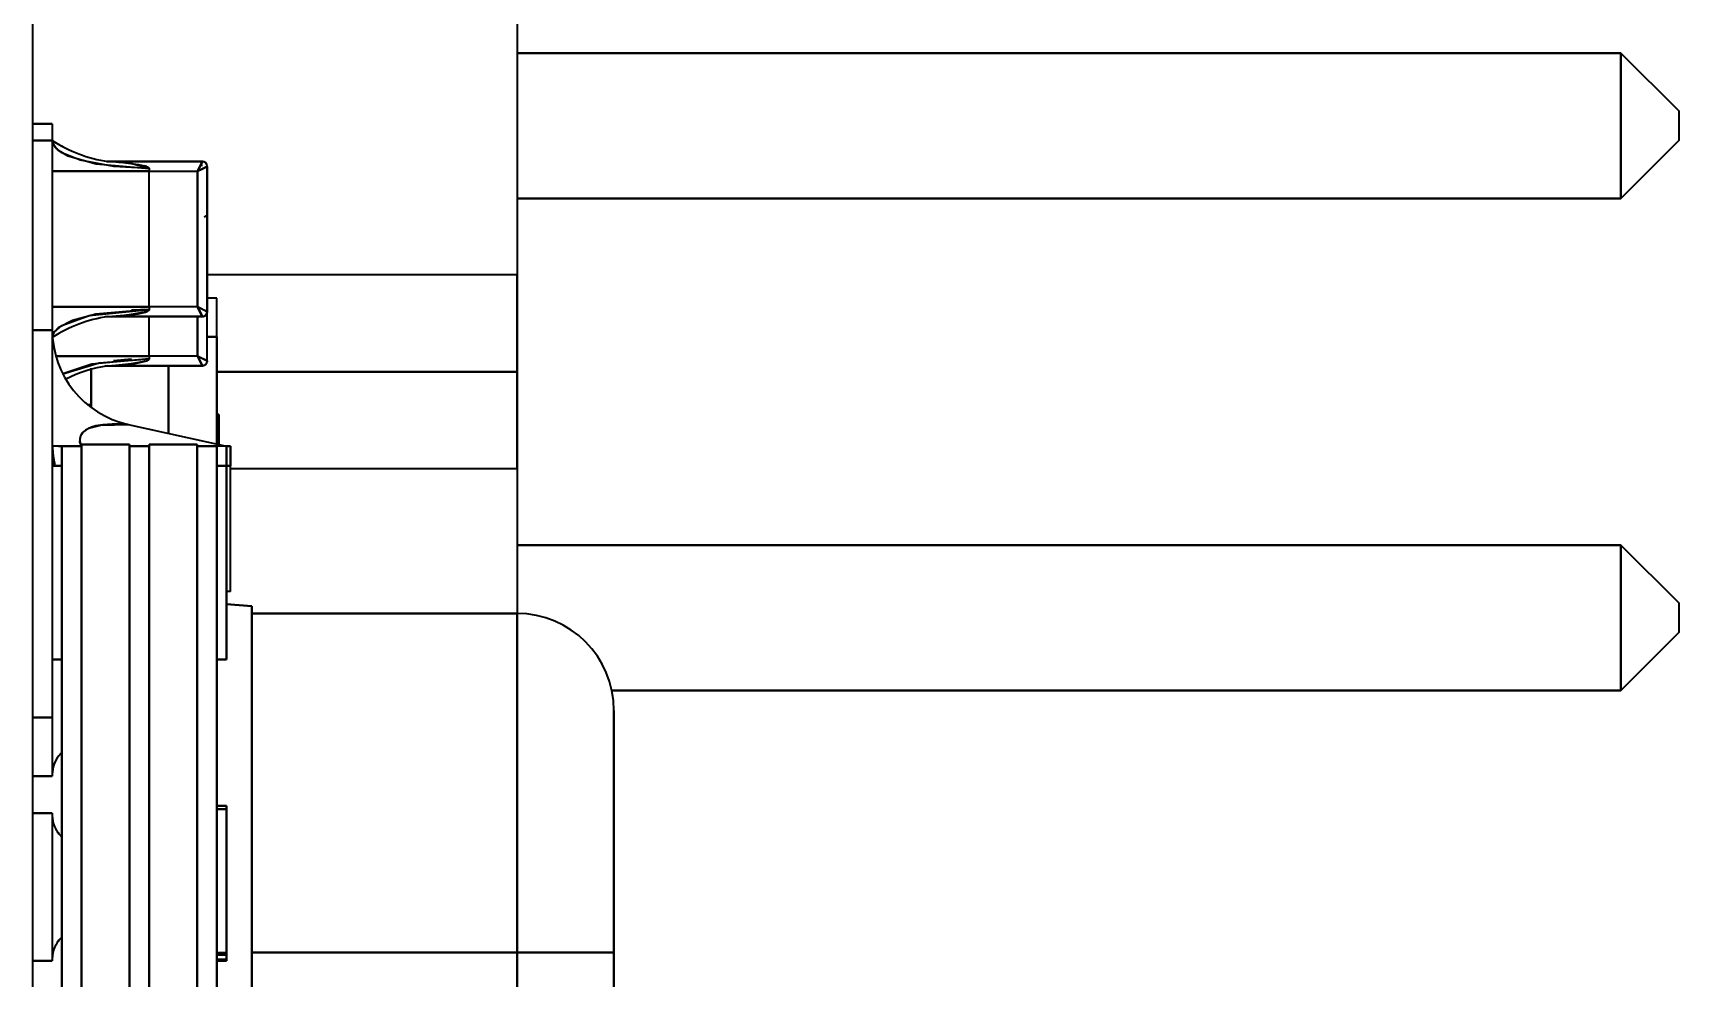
# Model space of a CAD drawing. Extents: x 146 to 1134, y 78 to 926.
# Drawn here: x 676.56 to 685.06, y 344.37 to 349.25 of the extents above; entities that cross this region are included whole.
import ezdxf

# ---------------------------------------------------------------- set-up
doc = ezdxf.new("R2010")
doc.units = 0

msp = doc.modelspace()

# ---------------------------------------------------------------- linework, layer by layer
at = {"color": 7, "lineweight": 35}
msp.add_line((676.5588, 330.1072), (676.5588, 371.6772), dxfattribs=at)
msp.add_line((676.5588, 330.1072), (676.5588, 371.6772), dxfattribs=at)
at = {"color": 7, "lineweight": 35, "ltscale": 0.0385}
msp.add_line((679.0588, 349.5372), (679.0588, 347.9972), dxfattribs=at)
msp.add_line((679.0588, 349.5372), (679.0588, 347.9972), dxfattribs=at)
at = {"color": 7, "lineweight": 35, "ltscale": 0.1425}
for p, q in [((684.7589, 349.1422), (679.0588, 349.1422)), ((679.0588, 349.1422), (684.7589, 349.1422)), ((679.0588, 348.3922), (684.7589, 348.3922)), ((684.7589, 348.3922), (679.0588, 348.3922)), ((684.7589, 348.3922), (679.0588, 348.3922)), ((684.7589, 348.3922), (679.0588, 348.3922)), ((679.0588, 348.3922), (684.7589, 348.3922)), ((684.7589, 346.6022), (679.0588, 346.6022)), ((679.0588, 346.6022), (684.7589, 346.6022))]:
    msp.add_line(p, q, dxfattribs=at)
at = {"color": 7, "lineweight": 35, "ltscale": 0.01875}
for p, q in [((684.7589, 348.3922), (684.7589, 349.1422)), ((684.7589, 349.1422), (684.7589, 348.3922)), ((677.4589, 348.5572), (677.4589, 347.8072)), ((677.4589, 347.8072), (677.4589, 348.5572)), ((677.4589, 347.8072), (677.4589, 348.5572)), ((684.7589, 345.8522), (684.7589, 346.6022)), ((684.7589, 346.6022), (684.7589, 345.8522))]:
    msp.add_line(p, q, dxfattribs=at)
at = {"color": 7, "lineweight": 35, "ltscale": 0.010607}
for p, q in [((685.0588, 348.8422), (684.7589, 349.1422)), ((684.7589, 349.1422), (685.0588, 348.8422))]:
    msp.add_line(p, q, dxfattribs=at)
at = {"color": 7, "lineweight": 35, "ltscale": 0.00375}
msp.add_line((685.0588, 348.6922), (685.0588, 348.8422), dxfattribs=at)
msp.add_line((685.0588, 348.6922), (685.0588, 348.8422), dxfattribs=at)
at = {"color": 7, "lineweight": 35, "ltscale": 0.002501}
for p, q in [((676.5588, 348.7772), (676.6589, 348.7772)), ((676.6589, 348.7772), (676.5588, 348.7772)), ((676.6589, 348.6902), (676.5588, 348.6902)), ((676.5588, 348.6902), (676.6589, 348.6902)), ((676.6589, 347.7122), (676.5588, 347.7122)), ((676.5588, 347.7122), (676.6589, 347.7122)), ((676.6589, 345.7122), (676.5588, 345.7122)), ((676.5588, 345.7122), (676.6589, 345.7122)), ((676.5588, 345.7122), (676.6589, 345.7122)), ((676.5588, 345.4087), (676.6589, 345.4087)), ((676.5588, 345.4087), (676.6589, 345.4087)), ((676.6589, 345.4087), (676.5588, 345.4087)), ((676.6589, 345.2182), (676.5588, 345.2182)), ((676.5588, 345.2182), (676.6589, 345.2182)), ((676.5588, 344.4562), (676.6589, 344.4562)), ((676.5588, 344.4562), (676.6589, 344.4562)), ((676.6589, 344.4562), (676.5588, 344.4562))]:
    msp.add_line(p, q, dxfattribs=at)
at = {"color": 7, "lineweight": 35, "ltscale": 0.002174}
msp.add_line((676.6589, 348.7772), (676.6589, 348.6902), dxfattribs=at)
msp.add_line((676.6589, 348.7772), (676.6589, 348.6902), dxfattribs=at)
at = {"color": 7, "lineweight": 35, "ltscale": 0.024451}
msp.add_line((676.6589, 348.6902), (676.6589, 347.7122), dxfattribs=at)
at = {"color": 7, "lineweight": 35, "ltscale": 0.024423}
msp.add_line((676.6589, 348.6902), (676.6589, 347.7133), dxfattribs=at)
at = {"color": 7, "lineweight": 35, "ltscale": 0.010606}
for p, q in [((684.7589, 348.3922), (685.0588, 348.6922)), ((685.0588, 348.6922), (684.7589, 348.3922)), ((685.0588, 346.3022), (684.7589, 346.6022)), ((684.7589, 346.6022), (685.0588, 346.3022)), ((684.7589, 345.8522), (685.0588, 346.1522)), ((685.0588, 346.1522), (684.7589, 345.8522))]:
    msp.add_line(p, q, dxfattribs=at)
at = {"color": 7, "lineweight": 35, "ltscale": 0.0125}
for p, q in [((676.6589, 348.5322), (677.1589, 348.5322)), ((677.1589, 348.5322), (676.6589, 348.5322)), ((679.0588, 347.4972), (679.0588, 347.9972)), ((676.6589, 347.8322), (677.1589, 347.8322)), ((677.1589, 347.8322), (676.6589, 347.8322)), ((679.0588, 346.9972), (679.0588, 347.4972)), ((679.0588, 344.4992), (679.5588, 344.4992)), ((679.5588, 344.4992), (679.0588, 344.4992))]:
    msp.add_line(p, q, dxfattribs=at)
at = {"color": 7, "lineweight": 35, "ltscale": 0.000722057}
for p, q in [((676.9404, 348.583), (676.9692, 348.5822)), ((676.9692, 348.5822), (676.9404, 348.583))]:
    msp.add_line(p, q, dxfattribs=at)
at = {"color": 7, "lineweight": 35, "ltscale": 0.011615}
for p, q in [((677.4338, 348.5822), (676.9692, 348.5822)), ((676.9692, 348.5822), (677.4338, 348.5822)), ((677.4338, 347.7822), (676.9692, 347.7822)), ((676.9692, 347.7822), (677.4338, 347.7822)), ((676.9692, 347.7822), (677.4338, 347.7822)), ((677.4338, 347.7822), (676.9692, 347.7822)), ((676.9692, 347.7822), (677.4338, 347.7822)), ((677.4338, 347.5282), (676.9692, 347.5282)), ((676.9692, 347.5282), (677.4338, 347.5282)), ((677.4338, 347.5282), (676.9692, 347.5282)), ((676.9692, 347.5282), (677.4338, 347.5282)), ((677.4338, 347.5282), (676.9692, 347.5282)), ((676.9692, 347.5282), (677.4338, 347.5282)), ((676.9692, 347.5282), (677.4338, 347.5282)), ((677.4338, 347.5282), (676.9692, 347.5282)), ((676.9692, 347.5282), (677.4338, 347.5282))]:
    msp.add_line(p, q, dxfattribs=at)
at = {"color": 7, "lineweight": 35, "ltscale": 0.000821782}
msp.add_line((676.9692, 348.5822), (677.002, 348.5797), dxfattribs=at)
at = {"color": 7, "lineweight": 35, "ltscale": 0.000821638}
msp.add_line((677.002, 348.5797), (677.0347, 348.5765), dxfattribs=at)
at = {"color": 7, "lineweight": 35, "ltscale": 0.000906316}
msp.add_line((677.0347, 348.5765), (677.0707, 348.5723), dxfattribs=at)
at = {"color": 7, "lineweight": 35, "ltscale": 0.002296}
msp.add_line((677.0707, 348.5723), (677.1589, 348.5465), dxfattribs=at)
at = {"color": 7, "lineweight": 35, "ltscale": 0.0003081}
msp.add_line((677.1453, 348.557), (677.1335, 348.5609), dxfattribs=at)
at = {"color": 7, "lineweight": 35, "ltscale": 0.000359344}
for p, q in [((677.1589, 348.5465), (677.1589, 348.5322)), ((677.1589, 348.5465), (677.1589, 348.5322)), ((677.1589, 347.5782), (677.1589, 347.5638)), ((677.1589, 347.5782), (677.1589, 347.5638))]:
    msp.add_line(p, q, dxfattribs=at)
at = {"color": 7, "lineweight": 35, "ltscale": 0.0175}
for p, q in [((677.1589, 347.8322), (677.1589, 348.5322)), ((677.1589, 347.8322), (677.1589, 348.5322)), ((677.4089, 348.5322), (677.4089, 347.8322)), ((677.4089, 347.8322), (677.4089, 348.5322))]:
    msp.add_line(p, q, dxfattribs=at)
at = {"color": 7, "lineweight": 35, "ltscale": 0.00625}
for p, q in [((677.1589, 348.5322), (677.4089, 348.5322)), ((677.1589, 348.5322), (677.4089, 348.5322)), ((677.4089, 347.8322), (677.1589, 347.8322)), ((677.4089, 347.8322), (677.1589, 347.8322)), ((677.4089, 347.5782), (677.1589, 347.5782)), ((677.4089, 347.5782), (677.1589, 347.5782))]:
    msp.add_line(p, q, dxfattribs=at)
at = {"color": 7, "lineweight": 35, "ltscale": 0.001397}
for p, q in [((677.4338, 348.5822), (677.4089, 348.5322)), ((677.4089, 347.8322), (677.4338, 347.7822)), ((677.4589, 347.8072), (677.4089, 347.8322))]:
    msp.add_line(p, q, dxfattribs=at)
at = {"color": 7, "lineweight": 35, "ltscale": 0.001065}
msp.add_line((677.4089, 348.5322), (677.4279, 348.5703), dxfattribs=at)
at = {"color": 7, "lineweight": 35, "ltscale": 0.000992883}
msp.add_line((677.4089, 348.5322), (677.4266, 348.5677), dxfattribs=at)
at = {"color": 7, "lineweight": 35, "ltscale": 0.000988107}
for p, q in [((677.4089, 348.5322), (677.4265, 348.5675)), ((677.4265, 347.5428), (677.4089, 347.5782))]:
    msp.add_line(p, q, dxfattribs=at)
at = {"color": 7, "lineweight": 35, "ltscale": 0.000840709}
for p, q in [((677.4239, 348.5623), (677.4089, 348.5322)), ((677.4239, 347.5481), (677.4089, 347.5782)), ((677.4239, 347.5481), (677.4089, 347.5782))]:
    msp.add_line(p, q, dxfattribs=at)
at = {"color": 7, "lineweight": 35, "ltscale": 0.001398}
for p, q in [((677.4089, 348.5322), (677.4589, 348.5572)), ((677.4089, 347.5782), (677.4338, 347.5282)), ((677.4589, 347.5532), (677.4089, 347.5782))]:
    msp.add_line(p, q, dxfattribs=at)
at = {"color": 7, "lineweight": 35, "ltscale": 0.000988106}
for p, q in [((677.4442, 348.5499), (677.4089, 348.5322)), ((677.4089, 347.5782), (677.4442, 347.5605))]:
    msp.add_line(p, q, dxfattribs=at)
at = {"color": 7, "lineweight": 35, "ltscale": 0.000701501}
for p, q in [((677.434, 348.5447), (677.4089, 348.5322)), ((677.4089, 348.5322), (677.434, 348.5447)), ((677.434, 348.5447), (677.4089, 348.5322))]:
    msp.add_line(p, q, dxfattribs=at)
at = {"color": 7, "lineweight": 35, "ltscale": 0.000250244}
for p, q in [((677.4338, 348.5622), (677.4238, 348.5622)), ((677.4338, 348.5622), (677.4238, 348.5622)), ((677.4338, 348.5622), (677.4238, 348.5622)), ((677.5089, 347.2772), (677.5189, 347.2772)), ((677.5189, 347.2772), (677.5089, 347.2772))]:
    msp.add_line(p, q, dxfattribs=at)
at = {"color": 7, "lineweight": 35, "ltscale": 0.000408754}
msp.add_line((677.4265, 348.5675), (677.4338, 348.5822), dxfattribs=at)
at = {"color": 7, "lineweight": 35, "ltscale": 0.000153775}
for p, q in [((677.4399, 348.5814), (677.4338, 348.5822)), ((677.4399, 347.7829), (677.4338, 347.7822)), ((677.4399, 347.5289), (677.4338, 347.5282)), ((677.4399, 347.5289), (677.4338, 347.5282))]:
    msp.add_line(p, q, dxfattribs=at)
at = {"color": 7, "lineweight": 35, "ltscale": 0.000409436}
for p, q in [((677.4589, 348.5572), (677.4442, 348.5499)), ((677.4338, 347.7822), (677.4265, 347.7968)), ((677.4338, 347.5282), (677.4265, 347.5428)), ((677.4442, 347.5605), (677.4589, 347.5532))]:
    msp.add_line(p, q, dxfattribs=at)
at = {"color": 7, "lineweight": 35, "ltscale": 0.000113419}
msp.add_line((677.4589, 348.5572), (677.4584, 348.5617), dxfattribs=at)
msp.add_line((677.4589, 348.5572), (677.4584, 348.5617), dxfattribs=at)
at = {"color": 7, "lineweight": 35, "ltscale": 0.000421038}
msp.add_line((677.4589, 348.3032), (677.4438, 348.2957), dxfattribs=at)
at = {"color": 7, "lineweight": 35, "ltscale": 0.039999}
msp.add_line((679.0588, 347.9972), (677.4589, 347.9972), dxfattribs=at)
msp.add_line((679.0588, 347.9972), (677.4589, 347.9972), dxfattribs=at)
at = {"color": 7, "lineweight": 35, "ltscale": 0.004783}
msp.add_line((679.0588, 347.9972), (679.0588, 347.8058), dxfattribs=at)
at = {"color": 7, "lineweight": 35, "ltscale": 0.000358582}
msp.add_line((677.1589, 347.8322), (677.1589, 347.8178), dxfattribs=at)
msp.add_line((677.1589, 347.8322), (677.1589, 347.8178), dxfattribs=at)
at = {"color": 7, "lineweight": 35, "ltscale": 0.000987424}
msp.add_line((677.4265, 347.7968), (677.4089, 347.8322), dxfattribs=at)
at = {"color": 7, "lineweight": 35, "ltscale": 0.000987765}
msp.add_line((677.4089, 347.8322), (677.4442, 347.8145), dxfattribs=at)
at = {"color": 7, "lineweight": 35, "ltscale": 0.000840027}
msp.add_line((677.4239, 347.8021), (677.4089, 347.8322), dxfattribs=at)
at = {"color": 7, "lineweight": 35, "ltscale": 0.00125}
for p, q in [((677.5089, 347.8772), (677.4589, 347.8772)), ((677.5089, 347.8772), (677.4589, 347.8772)), ((677.4589, 347.6772), (677.5089, 347.6772)), ((677.4589, 347.6772), (677.5089, 347.6772)), ((677.4589, 347.6772), (677.5089, 347.6772)), ((677.5089, 347.6772), (677.4589, 347.6772)), ((677.5588, 347.1122), (677.5089, 347.1122)), ((677.5588, 347.1122), (677.5089, 347.1122)), ((676.7089, 347.0122), (676.6589, 347.0122)), ((676.6589, 347.0122), (676.7089, 347.0122)), ((677.5089, 347.0122), (677.5588, 347.0122)), ((677.5588, 347.0122), (677.5089, 347.0122)), ((676.7089, 346.0122), (676.6589, 346.0122)), ((676.7089, 346.0122), (676.6589, 346.0122)), ((676.6589, 346.0122), (676.7089, 346.0122)), ((677.5089, 346.0122), (677.5588, 346.0122)), ((677.5588, 346.0122), (677.5089, 346.0122)), ((677.5588, 346.0122), (677.5089, 346.0122)), ((677.5089, 345.2562), (677.5588, 345.2562)), ((677.5588, 345.2562), (677.5089, 345.2562)), ((677.5089, 345.2391), (677.5588, 345.2391)), ((677.5588, 345.2391), (677.5089, 345.2391)), ((677.5089, 344.4983), (677.5588, 344.4983)), ((677.5588, 344.4983), (677.5089, 344.4983)), ((677.5089, 344.4863), (677.5588, 344.4863)), ((677.5588, 344.4863), (677.5089, 344.4863)), ((677.5089, 344.4635), (677.5588, 344.4635)), ((677.5588, 344.4635), (677.5089, 344.4635)), ((677.5089, 344.4562), (677.5588, 344.4562)), ((677.5588, 344.4562), (677.5089, 344.4562)), ((677.5089, 344.4562), (677.5588, 344.4562)), ((677.5588, 344.4562), (677.5089, 344.4562)), ((677.5089, 344.4562), (677.5588, 344.4562)), ((677.5588, 344.4562), (677.5089, 344.4562)), ((677.5089, 344.4562), (677.5588, 344.4562)), ((677.5588, 344.4562), (677.5089, 344.4562)), ((677.5089, 344.4562), (677.5588, 344.4562)), ((677.5588, 344.4562), (677.5089, 344.4562))]:
    msp.add_line(p, q, dxfattribs=at)
at = {"color": 7, "lineweight": 35, "ltscale": 0.005}
msp.add_line((677.5089, 347.6772), (677.5089, 347.8772), dxfattribs=at)
msp.add_line((677.5089, 347.6772), (677.5089, 347.8772), dxfattribs=at)
at = {"color": 7, "lineweight": 35, "ltscale": 0.000920717}
msp.add_line((676.9692, 347.7822), (676.9324, 347.7808), dxfattribs=at)
at = {"color": 7, "lineweight": 35, "ltscale": 0.000720509}
for p, q in [((676.9404, 347.7813), (676.9692, 347.7822)), ((676.9404, 347.5273), (676.9692, 347.5282))]:
    msp.add_line(p, q, dxfattribs=at)
at = {"color": 7, "lineweight": 35, "ltscale": 0.000838576}
for p, q in [((677.0027, 347.7847), (676.9692, 347.7822)), ((677.0027, 347.5307), (676.9692, 347.5282))]:
    msp.add_line(p, q, dxfattribs=at)
at = {"color": 7, "lineweight": 35, "ltscale": 0.001696}
for p, q in [((677.0701, 347.7921), (677.0027, 347.7847)), ((677.0701, 347.5381), (677.0027, 347.5307))]:
    msp.add_line(p, q, dxfattribs=at)
at = {"color": 7, "lineweight": 35, "ltscale": 0.002276}
msp.add_line((677.1589, 347.8178), (677.0679, 347.8154), dxfattribs=at)
at = {"color": 7, "lineweight": 35, "ltscale": 0.000201144}
for p, q in [((677.1539, 347.8115), (677.1589, 347.8178)), ((677.1539, 347.5575), (677.1589, 347.5638))]:
    msp.add_line(p, q, dxfattribs=at)
at = {"color": 7, "lineweight": 35, "ltscale": 0.005099}
for p, q in [((677.1589, 347.5782), (677.1589, 347.7822)), ((677.1589, 347.5782), (677.1589, 347.7822)), ((677.4089, 347.7822), (677.4089, 347.5782)), ((677.4089, 347.5782), (677.4089, 347.7822))]:
    msp.add_line(p, q, dxfattribs=at)
at = {"color": 7, "lineweight": 35, "ltscale": 0.000114938}
for p, q in [((677.4338, 347.7822), (677.4384, 347.7826)), ((677.4338, 347.5282), (677.4384, 347.5286)), ((677.4338, 347.5282), (677.4384, 347.5286))]:
    msp.add_line(p, q, dxfattribs=at)
at = {"color": 7, "lineweight": 35, "ltscale": 0.000409096}
msp.add_line((677.4442, 347.8145), (677.4589, 347.8072), dxfattribs=at)
at = {"color": 7, "lineweight": 35, "ltscale": 0.000153115}
msp.add_line((677.4581, 347.8011), (677.4589, 347.8072), dxfattribs=at)
at = {"color": 7, "lineweight": 35, "ltscale": 0.000114179}
for p, q in [((677.4589, 347.8072), (677.4584, 347.8026)), ((677.4589, 347.5532), (677.4584, 347.5486))]:
    msp.add_line(p, q, dxfattribs=at)
at = {"color": 7, "lineweight": 35, "ltscale": 0.006351}
msp.add_line((677.4589, 347.5532), (677.4589, 347.8072), dxfattribs=at)
msp.add_line((677.4589, 347.5532), (677.4589, 347.8072), dxfattribs=at)
at = {"color": 7, "lineweight": 35, "ltscale": 0.004056}
msp.add_line((679.0588, 347.8058), (679.0588, 347.6436), dxfattribs=at)
at = {"color": 7, "lineweight": 35, "ltscale": 0.05}
msp.add_line((676.6589, 347.7122), (676.6589, 345.7122), dxfattribs=at)
msp.add_line((676.6589, 347.7122), (676.6589, 345.7122), dxfattribs=at)
at = {"color": 7, "lineweight": 35, "ltscale": 0.013847}
for p, q in [((677.5089, 347.1233), (677.5089, 347.6772)), ((677.5089, 347.6772), (677.5089, 347.1233))]:
    msp.add_line(p, q, dxfattribs=at)
at = {"color": 7, "lineweight": 35, "ltscale": 0.012109}
msp.add_line((677.1589, 347.5782), (676.6745, 347.5782), dxfattribs=at)
at = {"color": 7, "lineweight": 35, "ltscale": 0.012048}
msp.add_line((676.6769, 347.5782), (677.1589, 347.5782), dxfattribs=at)
at = {"color": 7, "lineweight": 35, "ltscale": 0.001064}
msp.add_line((677.4089, 347.5782), (677.4279, 347.5401), dxfattribs=at)
at = {"color": 7, "lineweight": 35, "ltscale": 0.000717879}
msp.add_line((677.4089, 347.5782), (677.4346, 347.5654), dxfattribs=at)
at = {"color": 7, "lineweight": 35, "ltscale": 0.00271}
for p, q in [((679.0588, 347.6436), (679.0588, 347.5352)), ((679.0588, 347.4591), (679.0588, 347.3507))]:
    msp.add_line(p, q, dxfattribs=at)
at = {"color": 7, "lineweight": 35, "ltscale": 0.004718}
msp.add_line((676.8588, 347.3272), (676.8588, 347.5159), dxfattribs=at)
at = {"color": 7, "lineweight": 35, "ltscale": 0.004552}
msp.add_line((676.8588, 347.5093), (676.8588, 347.3272), dxfattribs=at)
at = {"color": 7, "lineweight": 35, "ltscale": 0.000920745}
msp.add_line((676.9692, 347.5282), (676.9324, 347.5268), dxfattribs=at)
at = {"color": 7, "lineweight": 35, "ltscale": 0.004175}
msp.add_line((677.1339, 347.5282), (676.9669, 347.5282), dxfattribs=at)
at = {"color": 7, "lineweight": 35, "ltscale": 0.004292}
msp.add_line((677.1389, 347.5282), (676.9672, 347.5282), dxfattribs=at)
at = {"color": 7, "lineweight": 35, "ltscale": 0.004115}
msp.add_line((676.9692, 347.5282), (677.1339, 347.5282), dxfattribs=at)
msp.add_line((676.9692, 347.5282), (677.1339, 347.5282), dxfattribs=at)
at = {"color": 7, "lineweight": 35, "ltscale": 0.004117}
msp.add_line((676.9692, 347.5282), (677.1339, 347.5282), dxfattribs=at)
at = {"color": 7, "lineweight": 35, "ltscale": 0.004242}
msp.add_line((676.9692, 347.5282), (677.1389, 347.5282), dxfattribs=at)
at = {"color": 7, "lineweight": 35, "ltscale": 0.002335}
msp.add_line((677.0679, 347.5614), (676.9748, 347.5537), dxfattribs=at)
at = {"color": 7, "lineweight": 35, "ltscale": 0.000750732}
for p, q in [((677.1339, 347.5282), (677.1639, 347.5282)), ((677.1639, 347.5282), (677.1339, 347.5282))]:
    msp.add_line(p, q, dxfattribs=at)
at = {"color": 7, "lineweight": 35, "ltscale": 0.00062561}
for p, q in [((677.1589, 347.5282), (677.1339, 347.5282)), ((677.1339, 347.5282), (677.1589, 347.5282))]:
    msp.add_line(p, q, dxfattribs=at)
at = {"color": 7, "lineweight": 35, "ltscale": 0.000500488}
for p, q in [((677.1589, 347.5282), (677.1389, 347.5282)), ((677.1389, 347.5282), (677.1589, 347.5282)), ((677.5789, 347.1122), (677.5588, 347.1122)), ((677.5588, 347.1122), (677.5789, 347.1122)), ((677.5588, 347.0122), (677.5789, 347.0122)), ((677.5789, 347.0122), (677.5588, 347.0122)), ((677.5789, 346.3622), (677.5588, 346.3622))]:
    msp.add_line(p, q, dxfattribs=at)
at = {"color": 7, "lineweight": 35, "ltscale": 0.008733}
for p, q in [((677.2589, 347.5282), (677.2589, 347.1789)), ((677.2589, 347.1789), (677.2589, 347.5282)), ((677.2589, 347.1789), (677.2589, 347.5282)), ((677.2589, 347.5282), (677.2589, 347.1789))]:
    msp.add_line(p, q, dxfattribs=at)
at = {"color": 7, "lineweight": 35, "ltscale": 0.000153872}
msp.add_line((677.4581, 347.5471), (677.4589, 347.5532), dxfattribs=at)
at = {"color": 7, "lineweight": 35, "ltscale": 0.03875}
for p, q in [((679.0588, 347.4972), (677.5089, 347.4972)), ((677.5089, 347.4972), (679.0588, 347.4972)), ((677.5089, 347.4972), (679.0588, 347.4972)), ((679.0588, 347.4972), (677.5089, 347.4972))]:
    msp.add_line(p, q, dxfattribs=at)
at = {"color": 7, "lineweight": 35, "ltscale": 0.000951385}
for p, q in [((679.0588, 347.5352), (679.0588, 347.4972)), ((679.0588, 347.4972), (679.0588, 347.4591))]:
    msp.add_line(p, q, dxfattribs=at)
at = {"color": 7, "lineweight": 35, "ltscale": 0.000442505}
for p, q in [((676.8411, 347.3272), (676.8588, 347.3272)), ((676.8411, 347.3272), (676.8588, 347.3272)), ((676.8588, 347.3272), (676.8411, 347.3272))]:
    msp.add_line(p, q, dxfattribs=at)
at = {"color": 7, "lineweight": 35, "ltscale": 0.000347137}
for p, q in [((676.8588, 347.3133), (676.8588, 347.3272)), ((676.8588, 347.3272), (676.8588, 347.3133)), ((676.8588, 347.3272), (676.8588, 347.3133))]:
    msp.add_line(p, q, dxfattribs=at)
at = {"color": 7, "lineweight": 35, "ltscale": 0.004055}
msp.add_line((679.0588, 347.3507), (679.0588, 347.1885), dxfattribs=at)
at = {"color": 7, "lineweight": 35, "ltscale": 0.001216}
msp.add_line((676.9678, 347.2268), (676.9193, 347.2234), dxfattribs=at)
at = {"color": 7, "lineweight": 35, "ltscale": 0.000394688}
msp.add_line((676.9389, 347.2253), (676.9547, 347.2264), dxfattribs=at)
at = {"color": 7, "lineweight": 35, "ltscale": 0.00105}
msp.add_line((677.0098, 347.2269), (676.9678, 347.2268), dxfattribs=at)
at = {"color": 7, "lineweight": 35, "ltscale": 0.000751263}
msp.add_line((677.0098, 347.2269), (677.0399, 347.2258), dxfattribs=at)
at = {"color": 7, "lineweight": 35, "ltscale": 0.001016}
msp.add_line((677.0504, 347.2252), (677.0098, 347.2269), dxfattribs=at)
at = {"color": 7, "lineweight": 35, "ltscale": 0.013021}
msp.add_line((677.0504, 347.2252), (677.5588, 347.1122), dxfattribs=at)
at = {"color": 7, "lineweight": 35, "ltscale": 0.003846}
for p, q in [((677.5089, 347.1233), (677.5089, 347.2772)), ((677.5089, 347.2772), (677.5089, 347.1233))]:
    msp.add_line(p, q, dxfattribs=at)
at = {"color": 7, "lineweight": 35, "ltscale": 0.004124}
msp.add_line((677.5189, 347.2772), (677.5189, 347.1122), dxfattribs=at)
msp.add_line((677.5189, 347.2772), (677.5189, 347.1122), dxfattribs=at)
at = {"color": 7, "lineweight": 35, "ltscale": 0.00046345}
msp.add_line((676.8668, 347.2126), (676.8494, 347.2062), dxfattribs=at)
at = {"color": 7, "lineweight": 35, "ltscale": 0.004784}
msp.add_line((679.0588, 347.1885), (679.0588, 346.9972), dxfattribs=at)
at = {"color": 7, "lineweight": 35, "ltscale": 0.000183264}
msp.add_line((676.6597, 347.105), (676.6594, 347.1124), dxfattribs=at)
at = {"color": 7, "lineweight": 35, "ltscale": 0.00016872}
msp.add_line((676.6594, 347.1124), (676.6597, 347.1056), dxfattribs=at)
at = {"color": 7, "lineweight": 35, "ltscale": 0.001236}
msp.add_line((676.7089, 347.1122), (676.6594, 347.1122), dxfattribs=at)
msp.add_line((676.7089, 347.1122), (676.6594, 347.1122), dxfattribs=at)
at = {"color": 7, "lineweight": 35, "ltscale": 0.000112318}
msp.add_line((676.6597, 347.1056), (676.6599, 347.1011), dxfattribs=at)
at = {"color": 7, "lineweight": 35, "ltscale": 0.000148898}
msp.add_line((676.66, 347.0991), (676.6597, 347.105), dxfattribs=at)
at = {"color": 7, "lineweight": 35, "ltscale": 0.001392}
msp.add_line((676.672, 347.0122), (676.6627, 347.0671), dxfattribs=at)
at = {"color": 7, "lineweight": 35, "ltscale": 0.001253}
msp.add_line((676.6633, 347.0615), (676.672, 347.0122), dxfattribs=at)
at = {"color": 7, "lineweight": 35, "ltscale": 0.000338749}
msp.add_line((676.6915, 347.1122), (676.7051, 347.1122), dxfattribs=at)
at = {"color": 7, "lineweight": 35, "ltscale": 0.000346378}
msp.add_line((676.7051, 347.1122), (676.7189, 347.1122), dxfattribs=at)
at = {"color": 7, "lineweight": 35, "ltscale": 0.002541}
for p, q in [((676.8105, 347.1122), (676.7089, 347.1122)), ((676.7089, 347.1122), (676.8105, 347.1122)), ((677.1597, 347.1122), (677.058, 347.1122)), ((677.058, 347.1122), (677.1597, 347.1122)), ((677.5089, 347.1122), (677.4072, 347.1122)), ((677.4072, 347.1122), (677.5089, 347.1122))]:
    msp.add_line(p, q, dxfattribs=at)
at = {"color": 7, "lineweight": 35, "ltscale": 0.11375}
for p, q in [((676.7089, 342.5622), (676.7089, 347.1122)), ((676.7089, 347.1122), (676.7089, 342.5622)), ((676.8105, 347.1122), (676.8105, 342.5622)), ((677.1597, 347.1122), (677.1597, 342.5622)), ((677.5089, 342.5622), (677.5089, 347.1122)), ((677.5089, 347.1122), (677.5089, 342.5622))]:
    msp.add_line(p, q, dxfattribs=at)
at = {"color": 7, "lineweight": 35, "ltscale": 0.0025}
for p, q in [((676.7089, 347.0122), (676.7089, 347.1122)), ((677.5588, 347.1122), (677.5588, 347.0122)), ((677.5588, 347.0122), (677.5588, 347.1122)), ((677.5789, 347.1122), (677.5789, 347.0122))]:
    msp.add_line(p, q, dxfattribs=at)
at = {"color": 7, "lineweight": 35, "ltscale": 0.114249}
for p, q in [((676.8105, 342.5522), (676.8105, 347.1222)), ((676.8105, 347.1222), (676.8105, 342.5522)), ((677.058, 347.1222), (677.058, 342.5522)), ((677.058, 342.5522), (677.058, 347.1222)), ((677.1597, 342.5522), (677.1597, 347.1222)), ((677.1597, 347.1222), (677.1597, 342.5522)), ((677.4072, 347.1222), (677.4072, 342.5522)), ((677.4072, 342.5522), (677.4072, 347.1222))]:
    msp.add_line(p, q, dxfattribs=at)
at = {"color": 7, "lineweight": 35, "ltscale": 0.006189}
for p, q in [((676.8105, 347.1222), (677.058, 347.1222)), ((677.058, 347.1222), (676.8105, 347.1222)), ((677.1597, 347.1222), (677.4072, 347.1222)), ((677.4072, 347.1222), (677.1597, 347.1222))]:
    msp.add_line(p, q, dxfattribs=at)
at = {"color": 7, "lineweight": 35, "ltscale": 0.001697}
msp.add_line((677.5789, 347.0443), (677.5789, 347.1122), dxfattribs=at)
at = {"color": 7, "lineweight": 35, "ltscale": 0.025}
for p, q in [((676.7089, 346.0122), (676.7089, 347.0122)), ((677.5588, 347.0122), (677.5588, 346.0122)), ((677.5588, 346.0122), (677.5588, 347.0122))]:
    msp.add_line(p, q, dxfattribs=at)
at = {"color": 7, "lineweight": 35, "ltscale": 0.000803375}
msp.add_line((677.5789, 347.0122), (677.5789, 347.0443), dxfattribs=at)
at = {"color": 7, "lineweight": 35, "ltscale": 0.01625}
msp.add_line((677.5789, 346.3622), (677.5789, 347.0122), dxfattribs=at)
at = {"color": 7, "lineweight": 35, "ltscale": 0.006374}
msp.add_line((677.5789, 346.7572), (677.5789, 347.0122), dxfattribs=at)
at = {"color": 7, "lineweight": 35, "ltscale": 0.036998}
msp.add_line((677.5789, 346.9972), (679.0588, 346.9972), dxfattribs=at)
msp.add_line((677.5789, 346.9972), (679.0588, 346.9972), dxfattribs=at)
at = {"color": 7, "lineweight": 35, "ltscale": 0.018699}
msp.add_line((679.0588, 346.9972), (679.0588, 346.2492), dxfattribs=at)
msp.add_line((679.0588, 346.9972), (679.0588, 346.2492), dxfattribs=at)
at = {"color": 7, "lineweight": 35, "ltscale": 0.00524}
msp.add_line((677.5789, 346.5476), (677.5789, 346.7572), dxfattribs=at)
at = {"color": 7, "lineweight": 35, "ltscale": 0.003439}
msp.add_line((677.5789, 346.4101), (677.5789, 346.5476), dxfattribs=at)
at = {"color": 7, "lineweight": 35, "ltscale": 0.001197}
msp.add_line((677.5789, 346.3622), (677.5789, 346.4101), dxfattribs=at)
at = {"color": 7, "lineweight": 35, "ltscale": 0.003262}
for p, q in [((677.5588, 346.2978), (677.6888, 346.2864)), ((677.6888, 346.2864), (677.5588, 346.2978))]:
    msp.add_line(p, q, dxfattribs=at)
at = {"color": 7, "lineweight": 35, "ltscale": 0.003751}
msp.add_line((685.0588, 346.1522), (685.0588, 346.3022), dxfattribs=at)
msp.add_line((685.0588, 346.1522), (685.0588, 346.3022), dxfattribs=at)
at = {"color": 7, "lineweight": 35, "ltscale": 0.072463}
for p, q in [((677.6888, 346.2864), (677.6888, 343.3879)), ((677.6888, 343.3879), (677.6888, 346.2864))]:
    msp.add_line(p, q, dxfattribs=at)
at = {"color": 7, "lineweight": 35, "ltscale": 0.03425}
for p, q in [((679.0588, 346.2492), (677.6888, 346.2492)), ((677.6888, 346.2492), (679.0588, 346.2492)), ((679.0588, 344.4992), (677.6888, 344.4992)), ((677.6888, 344.4992), (679.0588, 344.4992))]:
    msp.add_line(p, q, dxfattribs=at)
at = {"color": 7, "lineweight": 35, "ltscale": 0.04375}
for p, q in [((679.0588, 346.2492), (679.0588, 344.4992)), ((679.0588, 344.4992), (679.0588, 346.2492)), ((679.0588, 342.7492), (679.0588, 344.4992)), ((679.0588, 344.4992), (679.0588, 342.7492))]:
    msp.add_line(p, q, dxfattribs=at)
at = {"color": 7, "lineweight": 35, "ltscale": 0.05875}
msp.add_line((676.7089, 346.0122), (676.7089, 343.6622), dxfattribs=at)
at = {"color": 7, "lineweight": 35, "ltscale": 0.130267}
for p, q in [((679.5482, 345.8522), (684.7589, 345.8522)), ((684.7589, 345.8522), (679.5482, 345.8522)), ((684.7589, 345.8522), (679.5482, 345.8522)), ((684.7589, 345.8522), (679.5482, 345.8522)), ((679.5482, 345.8522), (684.7589, 345.8522))]:
    msp.add_line(p, q, dxfattribs=at)
at = {"color": 7, "lineweight": 35, "ltscale": 0.007587}
msp.add_line((676.6589, 345.7122), (676.6589, 345.4087), dxfattribs=at)
msp.add_line((676.6589, 345.7122), (676.6589, 345.4087), dxfattribs=at)
at = {"color": 7, "lineweight": 35, "ltscale": 0.03125}
for p, q in [((679.5588, 344.4992), (679.5588, 345.7492)), ((679.5588, 343.2492), (679.5588, 344.4992))]:
    msp.add_line(p, q, dxfattribs=at)
at = {"color": 7, "lineweight": 35, "ltscale": 0.002383}
msp.add_line((679.5588, 345.7492), (679.5588, 345.6538), dxfattribs=at)
at = {"color": 7, "lineweight": 35, "ltscale": 0.006772}
msp.add_line((679.5588, 345.6538), (679.5588, 345.383), dxfattribs=at)
at = {"color": 7, "lineweight": 35, "ltscale": 0.000588703}
msp.add_line((676.6927, 345.5146), (676.709, 345.5316), dxfattribs=at)
at = {"color": 7, "lineweight": 35, "ltscale": 0.0005882}
msp.add_line((676.6927, 345.5145), (676.7089, 345.5316), dxfattribs=at)
at = {"color": 7, "lineweight": 35, "ltscale": 0.010137}
msp.add_line((679.5588, 345.383), (679.5588, 344.9775), dxfattribs=at)
at = {"color": 7, "lineweight": 35, "ltscale": 0.01905}
msp.add_line((676.6589, 345.2182), (676.6589, 344.4562), dxfattribs=at)
msp.add_line((676.6589, 345.2182), (676.6589, 344.4562), dxfattribs=at)
at = {"color": 7, "lineweight": 35, "ltscale": 0.000428009}
msp.add_line((677.5588, 345.2391), (677.5588, 345.2562), dxfattribs=at)
at = {"color": 7, "lineweight": 35, "ltscale": 0.000260925}
msp.add_line((677.5588, 345.2562), (677.5588, 345.2458), dxfattribs=at)
at = {"color": 7, "lineweight": 35, "ltscale": 0.000167084}
msp.add_line((677.5588, 345.2458), (677.5588, 345.2391), dxfattribs=at)
at = {"color": 7, "lineweight": 35, "ltscale": 0.01852}
for p, q in [((677.5588, 344.4983), (677.5588, 345.2391)), ((677.5588, 345.2391), (677.5588, 344.4983))]:
    msp.add_line(p, q, dxfattribs=at)
at = {"color": 7, "lineweight": 35, "ltscale": 0.000214781}
for p, q in [((676.7027, 345.1012), (676.7089, 345.0952)), ((676.7089, 345.0953), (676.7027, 345.1012)), ((676.7089, 344.5791), (676.7027, 344.5732)), ((676.7027, 344.5731), (676.7089, 344.579))]:
    msp.add_line(p, q, dxfattribs=at)
at = {"color": 7, "lineweight": 35, "ltscale": 0.011958}
for p, q in [((679.5588, 344.9775), (679.5588, 344.4992)), ((679.5588, 344.4992), (679.5588, 344.0209))]:
    msp.add_line(p, q, dxfattribs=at)
at = {"color": 7, "lineweight": 35, "ltscale": 0.000301361}
for p, q in [((677.5588, 344.4863), (677.5588, 344.4983)), ((677.5588, 344.4983), (677.5588, 344.4863))]:
    msp.add_line(p, q, dxfattribs=at)
at = {"color": 7, "lineweight": 35, "ltscale": 0.000569153}
for p, q in [((677.5588, 344.4635), (677.5588, 344.4863)), ((677.5588, 344.4863), (677.5588, 344.4635))]:
    msp.add_line(p, q, dxfattribs=at)
at = {"color": 7, "lineweight": 35, "ltscale": 0.000334167}
msp.add_line((677.5588, 344.4696), (677.5588, 344.4562), dxfattribs=at)
at = {"color": 7, "lineweight": 35, "ltscale": 0.00018158}
for p, q in [((677.5588, 344.4562), (677.5588, 344.4635)), ((677.5588, 344.4635), (677.5588, 344.4562))]:
    msp.add_line(p, q, dxfattribs=at)
at = {"color": 7, "lineweight": 35}
for points in [[(676.6589, 348.6902), (676.662, 348.674), (676.689, 348.6411), (676.7386, 348.6123), (676.8857, 348.5699), (677.1589, 348.5465)], [(677.1589, 348.5465), (676.9772, 348.5563), (676.803, 348.5893), (676.7084, 348.6279), (676.6766, 348.6523), (676.6608, 348.6776), (676.6589, 348.6902)], [(676.9692, 348.5822), (677.0133, 348.5786), (677.1047, 348.5671), (677.1425, 348.5581), (677.1533, 348.5533), (677.1568, 348.5506), (677.1586, 348.5479), (677.1589, 348.5465)], [(676.6598, 347.6829), (676.668, 347.7014), (676.708, 347.7363), (676.8499, 347.7871), (677.1589, 347.8178)], [(677.1589, 347.8178), (676.8837, 347.7941), (676.7635, 347.7621), (676.6888, 347.7231), (676.6679, 347.7014), (676.6599, 347.6837)], [(677.1589, 347.8178), (677.1586, 347.8165), (677.1569, 347.8138), (677.1537, 347.8113), (677.1435, 347.8066), (677.0464, 347.7891), (676.9692, 347.7822)], [(676.7137, 347.4856), (676.9003, 347.5431), (677.1589, 347.5638)], [(677.1589, 347.5638), (676.8633, 347.536), (676.7137, 347.4856)], [(677.1589, 347.5638), (677.1586, 347.5625), (677.1569, 347.5598), (677.1537, 347.5573), (677.1435, 347.5526), (677.0464, 347.5351), (676.9692, 347.5282)], [(676.809, 347.1118), (676.8019, 347.1352), (676.8063, 347.1689), (676.8166, 347.1838), (676.8477, 347.2053), (676.9088, 347.2221), (677.0504, 347.2251)]]:
    msp.add_lwpolyline(points, dxfattribs=at)
for centre, radius, start, end in [((677.0158, 349.2463), 0.6609, 237.30352, 244.84662), ((677.0602, 349.3219), 0.7485, 237.57177, 261.1595), ((677.0158, 349.2463), 0.6609, 237.30352, 244.84662), ((677.4338, 348.5572), 0.025, 360, 90), ((677.4338, 348.5572), 0.025, 0, 90), ((677.0602, 347.0423), 0.7487, 98.8031, 122.42103), ((677.0134, 348.2956), 0.5066, 276.433, 283.72338), ((677.1327, 347.8383), 0.0339, 271.44948, 321.98323), ((677.4338, 347.8072), 0.025, 270, 360), ((677.4338, 347.8072), 0.025, 270, 360), ((677.4338, 347.8072), 0.025, 270, 314.90424), ((677.1589, 347.7132), 0.5, 179.99745, 257.47032), ((677.0596, 346.7926), 0.7443, 98.80511, 116.43165), ((677.0134, 348.0416), 0.5066, 276.433, 283.72338), ((677.1327, 347.5843), 0.0339, 271.44948, 321.98323), ((677.4338, 347.5532), 0.025, 270, 360), ((677.4338, 347.5532), 0.025, 270, 360), ((677.4338, 347.5532), 0.025, 270, 315.45526), ((677.4338, 347.5532), 0.025, 270, 314.90426), ((677.4338, 347.5532), 0.025, 270, 314.62591), ((676.872, 347.1446), 0.0709, 164.77688, 207.6549), ((676.8743, 347.1448), 0.0729, 164.36279, 206.48905), ((676.8641, 347.1403), 0.0645, 121.7688, 158.13804), ((676.933, 347.0203), 0.2033, 93.85998, 120.46622), ((677.197, 347.1284), 0.5377, 181.72816, 192.48304), ((677.1677, 347.1243), 0.5083, 182.84486, 192.74643), ((679.0588, 345.7492), 0.5, 0, 90), ((679.0588, 345.7492), 0.5, 360, 90), ((676.8105, 345.4187), 0.1519, 135.22398, 157.39275), ((676.8094, 345.4195), 0.1506, 157.52596, 179.94759), ((676.8091, 345.4196), 0.1503, 160.84684, 179.97192), ((676.8088, 345.4197), 0.15, 160.82489, 179.99999), ((676.8105, 345.4189), 0.1518, 140.89089, 160.74707), ((676.8088, 345.4197), 0.15, 140.76743, 160.82489), ((676.8094, 345.2073), 0.1506, 180.05241, 202.47404), ((676.8088, 345.2072), 0.15, 179.99999, 202.51185), ((676.8105, 345.2081), 0.1519, 202.60725, 224.77602), ((676.8088, 345.2072), 0.15, 202.51185, 224.93745), ((676.8088, 344.4672), 0.15, 157.48815, 180.00001), ((676.8094, 344.467), 0.1506, 157.52596, 179.94759), ((676.8105, 344.4662), 0.1519, 135.22398, 157.39275), ((676.8088, 344.4672), 0.15, 135.06255, 157.48815)]:
    msp.add_arc(centre, radius, start, end, dxfattribs=at)

doc.saveas('drawing.dxf')
